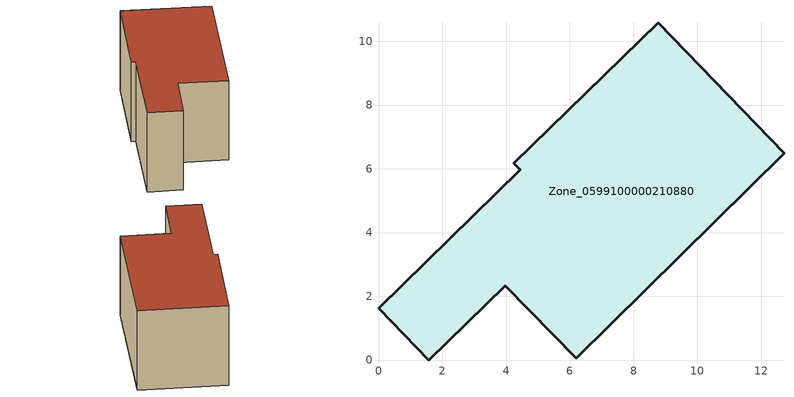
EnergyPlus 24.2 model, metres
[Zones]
Zone_0599100000210880
 floor ground (C_G): 4.25,6.17 8.77,10.57 12.72,6.49 6.2,0.05 3.98,2.33 1.58,0 0,1.62 4.44,5.97 z0
 wall outside (C_F): 0,1.62 1.58,0 3.98,2.33 6.2,0.05 12.72,6.49 8.77,10.57 4.25,6.17 4.44,5.97 0,1.62 z0:5.68
 roof outside (C_R): 4.44,5.97 0,1.62 1.58,0 3.98,2.33 6.2,0.05 12.72,6.49 8.77,10.57 4.25,6.17 z5.68
[BUILDING]
Pand.0599100000210880: North Axis=0; Terrain=City; Loads Convergence Tolerance Value=0.04; Temperature Convergence Tolerance Value=0.4; Solar Distribution=FullExterior; Maximum Number of Warmup Days=25; Minimum Number of Warmup Days=1
[Site:Location]
Rotterdam.The.Hague.AP_ZH_NLD Design_Conditions: Latitude=51.96; Longitude=4.45; Time Zone=1; Elevation=-4.5
[SITE:GROUNDTEMPERATURE:BUILDINGSURFACE]
18, 18, 18, 18, 18, 18, 18, 18, 18, 18, 18, 18
[MATERIAL] Thermal Absorptance=0.9; Solar Absorptance=0.7; Visible Absorptance=0.7
Name | Roughness | Thickness | Conductivity | Density | Specific Heat
G.TC.1975-1991 | MediumSmooth | 0.15 | 0.288461 | 540 | 1210
F.TC.1975-1991 | Rough | 0.3 | 0.230769 | 1920 | 840
R.TC.1975-1991 | MediumRough | 0.2 | 0.153846 | 1500 | 1000
[CONSTRUCTION]
C_G: G.TC.1975-1991
C_F: F.TC.1975-1991
C_R: R.TC.1975-1991
[ZONE]
Zone_0599100000210880: Type=1; Multiplier=1; Ceiling Height=Autocalculate; Volume=Autocalculate; Floor Area=autocalculate; Part of Total Floor Area=Yes
[ZONEINFILTRATION:DESIGNFLOWRATE]
Infil_Zone_0599100000210880: Zone or ZoneList or Space or SpaceList=Zone_0599100000210880; Schedule=AlwaysOn; Design Flow Rate Calculation Method=Flow/Area; Flow Rate per Floor Area=0.003; Constant Term Coefficient=1; Temperature Term Coefficient=0; Velocity Term Coefficient=0; Velocity Squared Term Coefficient=0
[HVACTEMPLATE:ZONE:IDEALLOADSAIRSYSTEM]
Zone_0599100000210880: Maximum Heating Supply Air Temperature=50; Minimum Cooling Supply Air Temperature=13; Maximum Heating Supply Air Humidity Ratio=0.0156; Minimum Cooling Supply Air Humidity Ratio=0.0077; Heating Limit=NoLimit; Cooling Limit=NoLimit; Dehumidification Control Type=ConstantSensibleHeatRatio; Cooling Sensible Heat Ratio=0.7; Dehumidification Setpoint=60; Humidification Control Type=None; Humidification Setpoint=30; Outdoor Air Method=None; Outdoor Air Flow Rate per Person=0.00944; Outdoor Air Flow Rate per Zone Floor Area=0; Outdoor Air Flow Rate per Zone=0; Demand Controlled Ventilation Type=None; Outdoor Air Economizer Type=NoEconomizer; Heat Recovery Type=None; Sensible Heat Recovery Effectiveness=0.7; Latent Heat Recovery Effectiveness=0.65
[ZONECONTROL:THERMOSTAT]
ThermostatControl_Zone_0599100000210880: Zone or ZoneList=Zone_0599100000210880; Control Type Schedule=DualSetpointControlType; Control 1=Thermostat_Zone_0599100000210880; Temperature Difference Between Cutout And Setpoint=0
[THERMOSTATSETPOINT:DUALSETPOINT]
Thermostat_Zone_0599100000210880: Heating Setpoint Temperature Schedule=HeatingSetpoint_Zone_0599100000210880; Cooling Setpoint Temperature Schedule=CoolingSetpoint_Zone_0599100000210880
[SCHEDULE:COMPACT]
HeatingSetpoint_Zone_0599100000210880: Through: 12/31, For: AllDays, Until: 24:00, 21
CoolingSetpoint_Zone_0599100000210880: Through: 12/31, For: AllDays, Until: 24:00, 24
DualSetpointControlType: Through: 12/31, For: AllDays, Until: 24:00, 4
AlwaysOn: Through: 12/31, For: AllDays, Until: 24:00, 1
